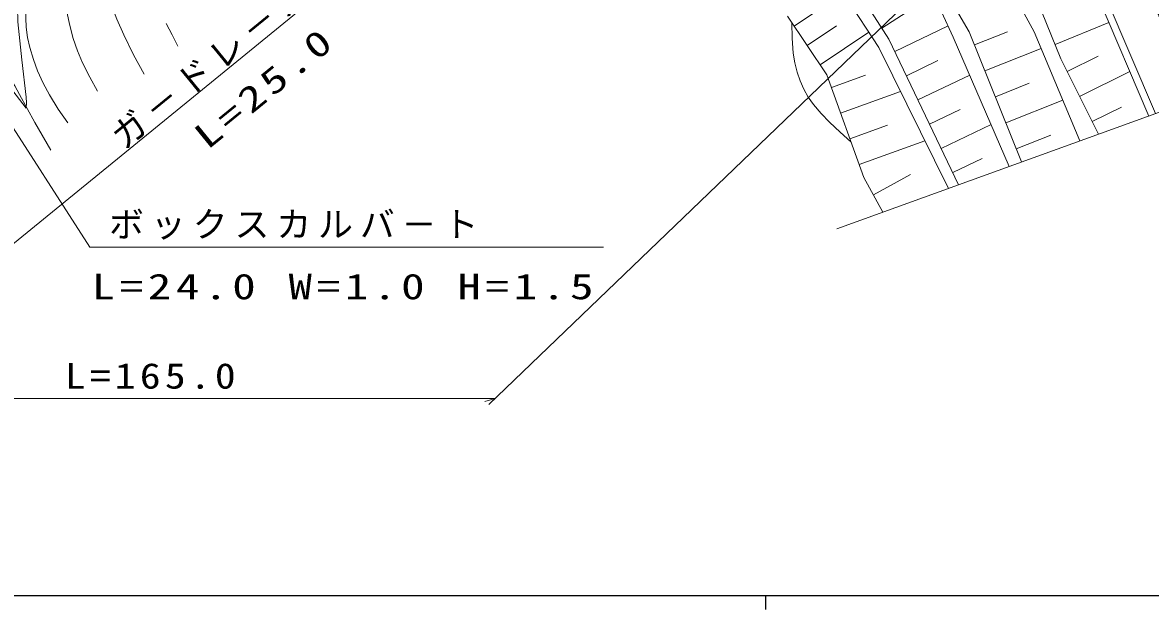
# Model space of a CAD drawing. Units: millimetres, scale not verified. Extents: x 1555 to 641555, y -205102 to 154898.
# Drawn here: x 76244 to 157194, y -21102 to 21016 of the extents above; entities that cross this region are included whole.
import ezdxf

# ---------------------------------------------------------------- set-up
doc = ezdxf.new("R2010")
doc.units = ezdxf.units.MM
doc.header["$LTSCALE"] = 1000
doc.linetypes.add('USER2', pattern=[10, 7.868852, -0.983607, 0.163934, -0.983607])
for name, color, linetype, lineweight in [('M-TTL-BAND', 7, 'Continuous', 25), ('S-BGD', 1, 'Continuous', 13), ('S-BGD-HTXT', 6, 'Continuous', 13), ('S-BMK', 3, 'USER2', 13)]:
    doc.layers.add(name, color=color, linetype=linetype, lineweight=lineweight)
doc.styles.add('ＭＳ ゴシック', font='')
doc.styles.get('ＭＳ ゴシック').set_extended_font_data('MS Gothic')

# ---------------------------------------------------------------- blocks, each defined once
blk = doc.blocks.new('BUHIN331')
at = {"layer": 'S-BGD-HTXT'}
blk.add_line((0, 0), (-750, -216), dxfattribs=at)

msp = doc.modelspace()

# ---------------------------------------------------------------- linework, layer by layer
at = {"layer": 'M-TTL-BAND'}
for p, q in [((1555, -20102), (540555, -20102)), ((129555, -20102), (129555, -21102))]:
    msp.add_line(p, q, dxfattribs=at)
at = {"layer": 'S-BGD'}
for p, q in [((137697, 19233), (132847, 26685)), ((134308, 26218), (138425, 19813)), ((145621, 26301), (148838, 20361)), ((157089, 14287), (152106, 25961)), ((157549, 14483), (152564, 26161)), ((131613, 20767), (135153, 23143)), ((142597, 23061), (144187, 20341)), ((137911, 20613), (140067, 21999)), ((149075, 22600), (150766, 18401)), ((131144, 21466), (133958, 17272)), ((143043, 19970), (142195, 21779)), ((132551, 19369), (134663, 20787)), ((133489, 17971), (136990, 20320)), ((138841, 18943), (142666, 20773)), ((144187, 20341), (147943, 11010)), ((144563, 19408), (146923, 20358)), ((148838, 20361), (152135, 12526)), ((150344, 19450), (154219, 21011)), ((138425, 19813), (143421, 9374)), ((147058, 10690), (143043, 19970)), ((142696, 9112), (137697, 19233)), ((145314, 17542), (149342, 19163)), ((139674, 17203), (141944, 18289)), ((150766, 18401), (153461, 13005)), ((151215, 17501), (153442, 18613)), ((133958, 17272), (136629, 9896)), ((134292, 16350), (136750, 17240)), ((140507, 15463), (144223, 17242)), ((152113, 15703), (155716, 17502)), ((146065, 15675), (148500, 16655)), ((134960, 14506), (139262, 16064)), ((146816, 13809), (150903, 15454)), ((141339, 13724), (143529, 14772)), ((153012, 13904), (155109, 14952)), ((135628, 12662), (138333, 13642)), ((142172, 11984), (145756, 13699)), ((136295, 10818), (141010, 12525)), ((147567, 11943), (150037, 12937)), ((143004, 10244), (145115, 11254)), ((136629, 9896), (137985, 7409)), ((137307, 8653), (139962, 10100))]:
    msp.add_line(p, q, dxfattribs=at)
for points in [[(84971, 17324), (84213, 18711), (83504, 20134), (83018, 21252), (82589, 22391), (81978, 24342), (81421, 26321), (81244, 27118), (81126, 27927), (81056, 28872), (81046, 29830), (81137, 31836), (81247, 33850)], [(81629, 16104), (81061, 17097), (80540, 18129), (80185, 18987), (79885, 19867), (79628, 20812), (79428, 21781), (79276, 22828), (79184, 23882), (79140, 25219), (79155, 26558), (79217, 27995), (79302, 29433)], [(79485, 13808), (78802, 14798), (78168, 15824), (77720, 16671), (77327, 17543), (77020, 18365), (76765, 19222), (76604, 19947), (76504, 20680), (76474, 21337), (76505, 21994), (76649, 23347), (76732, 24699), (76739, 24887), (76746, 25086)], [(68663, 18999), (69728, 18425), (70835, 17898), (71188, 17817), (71550, 17797), (72543, 17912), (73539, 17966), (73846, 17916), (74142, 17806), (74401, 17628), (74636, 17393), (75539, 16125), (76499, 14884), (76530, 15251), (76501, 15652), (76181, 18334), (75914, 21079), (75888, 22116), (75921, 23161), (75956, 23707), (75996, 24264)], [(78279, 11854), (77129, 13837), (76025, 15862), (75695, 16466), (75308, 17047), (74851, 17631), (74448, 18246), (73931, 19332), (73355, 20399), (73226, 20613), (73095, 20826)], [(87379, 19319), (86978, 20143), (86550, 20953)], [(131467, 20985), (131481, 19906), (131556, 18822), (131664, 18129), (131832, 17445), (132044, 16826), (132311, 16232), (132634, 15669), (133008, 15138), (133556, 14486), (134149, 13873), (134915, 13158), (135698, 12467)]]:
    msp.add_lwpolyline(points, dxfattribs=at)
at = {"layer": 'S-BGD-HTXT'}
for p, q in [((60263, 37207), (81068, 4902)), ((149087, 31435), (109710, -6404)), ((75286, 4894), (101641, 26403)), ((134684, 6215), (159724, 15270)), ((81068, 4902), (117943, 4902)), ((50107, -5958), (110174, -5958))]:
    msp.add_line(p, q, dxfattribs=at)
at = {"layer": 'S-BMK'}
msp.add_arc((247479, 61386), 98144, 194.82321, 207.21809, dxfattribs=at)

# ---------------------------------------------------------------- block references
msp.add_blockref('BUHIN331', (110174, -5958))

# ---------------------------------------------------------------- texts
at = {"layer": 'S-BGD-HTXT', "char_height": 1833, "attachment_point": 7, "rotation": 39.2, "style": 'ＭＳ ゴシック'}
for s, insert in [('\\T1.2;ガ－ドレ－ル', (83597, 11746)), ('\\T1.2;\\W1.35;L=25.0', (89525, 11806))]:
    msp.add_mtext(s, dxfattribs=dict(at, insert=insert))
at = {"layer": 'S-BGD-HTXT', "char_height": 1833, "attachment_point": 7, "style": 'ＭＳ ゴシック'}
for s, insert in [('\\T1.2;ボックスカルバ－ト', (82454, 5435)), ('\\T1.2;\\W1.35;L=24.0\\~W=1.0\\~H=1.5', (81195, 1129)), ('\\T1.2;\\W1.2;側溝\u3000L=165.0', (68471, -5458))]:
    msp.add_mtext(s, dxfattribs=dict(at, insert=insert))

doc.saveas('drawing.dxf')
